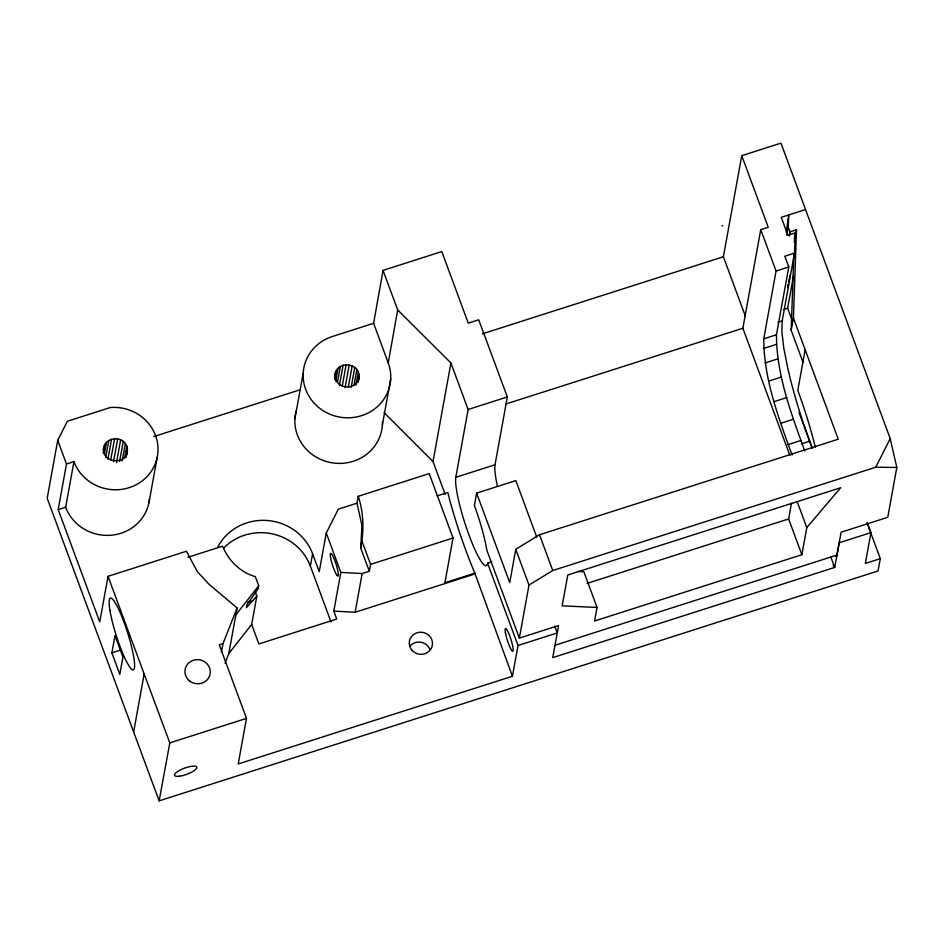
<?xml version="1.0" encoding="UTF-8"?>
<svg xmlns="http://www.w3.org/2000/svg" width="944" height="944" viewBox="0 0 944 944"><rect width="100%" height="100%" fill="white"/><g stroke="black" fill="none" stroke-linecap="round" stroke-linejoin="round"><path stroke-width="1.42" d="M792.051 455.032C778.529 417.696 763.779 378.992 763.755 338.813L776.074 271.022L760.758 229.628L768.227 227.244L741.76 155.677L780.971 143.134L890.204 438.594L896.8 467.457L887.773 517.3L841.116 532.227L836.95 555.084A19.848 3.068 72.3 0 1 835.511 555.768M804.748 450.972C791.225 413.637 776.475 374.933 776.452 334.754L788.771 266.951L784.794 256.225L794.506 253.122L795.355 232.838L787.886 235.221L781.266 217.321L805.539 209.556M794.506 253.122L782.187 320.913L781.868 331.934L783.827 348.301L787.921 368.903A99.214 15.328 72.3 0 0 812.241 447.952M815.368 447.373A87.308 13.476 72.3 0 0 797.798 390.427L802.919 362.036L791.19 330.376L793.857 253.889M791.19 330.376L793.432 318.045L796.512 229.793L790.034 231.87L789.29 235.976M786.269 232.625L788.736 214.937L788.228 226.997L786.741 235.221M790.034 277.772L790.152 274.869M356.997 503.199L338.318 509.17L326.27 533.041L340.831 572.394L362.154 573.527L369.328 571.238L360.714 547.98L361.941 525.442L356.997 503.199L358.248 496.296L429.201 473.605L453.037 538.021L444.742 583.616M103.852 447.598C100.583 463.775 128.738 465.805 127.393 449.179C126.39 434.724 102.849 435.845 103.333 450.465M334.719 379.358C332.382 357.682 365.989 361.989 358 382.379M360.714 547.98C364.054 530.788 363.818 513.052 358.248 496.296M788.488 284.758L788.24 287.625L787.756 284.852M788.736 281.89L788.995 279.023M373.612 323.308L332.312 336.524A43.884 41.642 10.3 0 0 305.655 389.306A43.884 41.642 10.3 0 0 361.587 415.667A43.884 41.642 10.3 0 0 388.244 362.885L373.612 323.308L383.052 270.385L441.792 251.576L468.259 323.143L478.714 319.792L507.341 396.952L495.022 464.778A47.625 7.351 72.3 0 0 497.441 486.302M388.244 362.885L397.684 309.951L383.052 270.385M103.262 453.403L104.808 444.813M104.43 453.816L106.507 442.358M105.693 457.616L108.808 440.423M107.935 459.185L111.569 439.137M110.708 460.058L114.613 438.571M113.54 461.699L117.705 438.783M225.026 663.16L228.814 653.567L251.67 624.468L256.827 596.112L255.057 591.333M66.481 464.011L73.951 461.628A43.341 41.135 10.3 0 0 125.918 488.567A43.341 41.135 10.3 0 0 157.306 441.875A43.341 41.135 10.3 0 0 110.306 407.525L67.366 421.26L57.726 440.341L66.481 464.011L58.198 509.618L99.745 621.919L108.029 576.324L186.452 551.237L197.261 571.604L209.273 584.513L237.109 607.971L223.008 643.596L219.279 644.787L246.49 718.372L238.207 763.967L512.427 676.27L518.02 645.495L487.576 563.19A47.625 7.351 72.3 0 1 469.003 535.047A47.625 7.351 72.3 0 1 455.81 477.31L468.13 409.495L450.925 362.98L397.684 309.951M536.711 537.03L515.837 480.602L476.626 493.134L474.384 505.465A47.625 7.351 72.3 0 1 486.797 550.045L519.365 638.097L558.588 625.553L552.759 657.602L834.72 567.427L839.204 542.765L870.946 532.617L867.383 522.976M793.432 318.045L838.26 439.208L539.52 534.752L515.766 549.314L509.725 582.613L476.626 493.134M519.365 638.097L528.994 585.079L515.766 549.314M597.056 607.452L594.59 620.999L801.869 554.718L806.79 527.602L840.656 487.741L567.769 575.014L562.164 605.836L597.056 607.452L583.817 571.686L578.011 571.415M745.276 315.933L723.387 256.756L741.76 155.677M789.809 455.22L742.869 328.252L760.758 229.628M794.305 238.631L795.355 232.838M794.27 242.124L796.512 229.793M792.217 320.571L787.626 308.181L793.42 276.273M802.919 362.036L805.149 349.705M801.869 554.718L788.629 518.94L791.485 503.246M57.726 440.341L47.2 498.279L159.135 800.866L878.05 570.955L880.292 558.659L867.052 522.882M58.198 509.618L65.667 507.223L73.951 461.628M116.49 462.654L120.655 439.739M119.617 461.439L123.263 441.391M122.213 460.814L125.34 443.633M124.667 457.746L126.744 446.288M125.835 457.781L127.393 449.179M126.708 454.996L127.228 452.129M111.876 652.894L115.015 635.642L122.956 657.107L119.817 674.37L111.876 652.894L121.54 649.802M148.94 502.751L157.235 457.144M133.635 731.942L144.172 674.016L108.029 576.324M221.451 652.139L223.008 643.596M228.814 653.567L237.109 607.971M187.962 557.255L222.548 546.198C228.436 560.394 240.307 572.501 255.328 576.631L258.703 585.764L258.172 588.714L246.986 604.62L246.431 607.688L256.827 596.112M294.906 418.758L303.189 373.151M334.624 377.848L335.403 373.553M334.801 379.358L336.359 370.756M335.71 381.199L338.046 368.313M337.492 382.131L340.359 366.378M339.474 385.14L343.12 365.08M342.247 386.002L346.153 364.526M330.978 621.86L310.375 566.176L312.617 553.845A51.59 48.958 10.3 0 0 266.751 520.451A51.59 48.958 10.3 0 0 217.568 547.461M345.091 387.642L349.256 364.726M348.301 387.182L352.206 365.694M351.168 387.394L354.814 367.346M326.27 533.041L319.237 571.734L312.617 553.845M354.024 385.329L356.891 369.576M355.947 385.128L358.295 372.231M357.634 382.296L358.944 375.134M251.67 624.468L258.892 643.95L336.725 619.04L333.798 611.098L340.831 572.394M382.414 424.635L390.71 379.04M333.798 611.098L355.109 612.278L362.154 573.527M369.328 571.238L370.567 564.394L361.965 541.124M445.19 494.491L433.013 461.569L450.925 362.98M870.946 532.617L865.353 563.438L880.292 558.659M159.135 800.866L169.814 742.893L144.172 674.016M512.427 676.27L474.856 573.173A99.214 15.328 72.3 0 1 450.3 502.208L447.822 492.485L436.954 495.954M358.779 378.084C356.549 390.804 335.934 389.258 335.238 376.503M528.994 585.079L552.747 570.518L875.737 467.221L890.204 438.594M235.847 614.874L258.703 585.764M721.971 225.876L722.656 225.64M153.683 436.6L300.286 389.719M482.36 333.846L723.387 256.756M776.074 271.022L788.771 266.951M468.13 409.495L507.341 396.952M783.579 309.479L787.626 308.181M778.033 322.246L782.187 320.913M763.755 338.813L776.452 334.754M763.472 348.513L776.169 344.454M765.195 362.921L777.891 358.862M455.81 477.31L495.022 464.778M768.794 381.046L781.49 376.986M774.045 401.66L786.741 397.601M780.582 423.36L793.279 419.289M370.567 564.394L453.037 538.021M787.945 444.659L800.642 440.588M801.362 443.845L809.681 441.19M487.576 563.19L491.777 561.845M444.978 582.719L474.856 573.173M355.109 612.278L474.62 574.058M586.956 583.439L788.629 518.94M169.814 742.893L246.49 718.372M518.02 645.495L557.243 632.952L554.706 626.096M836.95 555.084L555.001 645.259A19.848 3.068 72.3 0 1 554.482 646.251M505.783 404.032L742.869 328.252M247.741 602.331L253.322 600.549M875.737 467.221L896.8 467.457M384.125 412.658L433.013 461.569M833.08 565.043L834.72 567.427L830.838 557.031M788.228 226.997L790.034 231.87M798.99 412.28L812.229 448.07M797.114 501.465L806.79 527.602M539.52 534.752L552.747 570.518M223.634 548.134A51.59 48.958 10.3 0 1 310.375 566.176M409.967 646.109A11.635 11.045 10.3 0 1 429.886 649.248M149.553 498.644A43.341 41.135 10.3 0 1 111.864 535.154A43.341 41.135 10.3 0 1 65.667 507.223M382.473 421.944A43.884 41.642 10.3 0 1 333.503 463.02A43.884 41.642 10.3 0 1 296.192 410.699M336.654 574.943L335.722 573.315A11.906 1.841 72.3 0 1 331.757 562.577L331.037 559.768A11.906 1.841 72.3 0 1 331.58 553.975A11.906 1.841 72.3 0 1 336.89 566.907L337.61 569.716A11.906 1.841 72.3 0 1 336.654 574.943M179.49 776.228A11.906 3.28 -20.3 0 0 196.883 767.649A11.906 3.28 -20.3 0 0 180.658 769.82A11.906 3.28 -20.3 0 0 179.49 776.228M109.952 610.485A37.701 5.829 72.3 0 0 131.735 669.355A37.701 5.829 72.3 0 0 124.042 622.356A37.701 5.829 72.3 0 0 109.952 610.485M189.378 680.754A12.697 12.048 10.3 0 0 210.075 674.134A12.697 12.048 10.3 0 0 193.378 660.269A12.697 12.048 10.3 0 0 189.378 680.754M411.549 649.708A11.635 11.045 10.3 0 0 431.538 647.855A11.635 11.045 10.3 0 0 419.537 632.268A11.635 11.045 10.3 0 0 411.549 649.708M505.394 632.468A11.906 1.841 72.3 0 0 512.273 651.053A11.906 1.841 72.3 0 0 509.843 636.221A11.906 1.841 72.3 0 0 505.394 632.468"/></g></svg>
